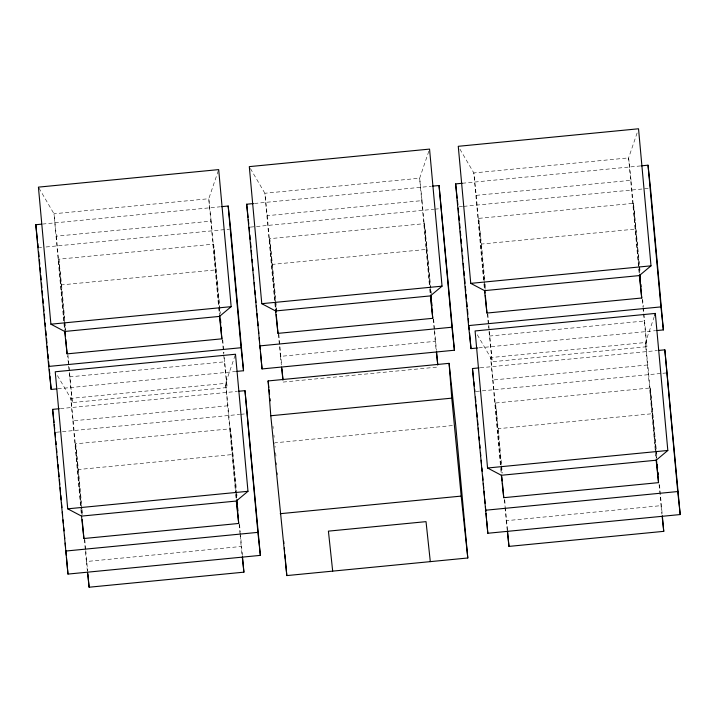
<?xml version="1.0" encoding="UTF-8"?>
<svg xmlns="http://www.w3.org/2000/svg" width="716" height="716" viewBox="0 0 716 716"><rect width="100%" height="100%" fill="white"/><g stroke="black" fill="none" stroke-linecap="round" stroke-linejoin="round"><path stroke-width="0.54" stroke-dasharray="3.58 2.69" d="M218.326 170.65L208.777 198.717L218.586 306.412M235.143 355.288L225.594 383.355L235.6 493.279M428.848 151.183L419.657 178.212L429.663 288.136M637.115 132.943L628.621 157.887L638.636 267.811M654.281 316.544L645.438 342.525L656.151 460.227M42.468 224.072L220.394 206.772M254.457 203.46L431.265 186.267M462.321 183.251L641.348 165.844M38.977 188.084L53.977 213.762L56.376 236.182L211.175 221.128L218.953 306.627M250.412 168.529L264.857 193.257L267.247 215.677L422.046 200.623L429.734 285.013M459.932 149.161L473.822 172.941L476.221 195.352L631.02 180.307L639.406 272.465M39.371 247.629L41.6 247.414M46.048 246.975L229.523 229.138M250.251 227.124L433.726 209.278M434.836 209.17L439.284 208.741M459.216 206.808L462.554 206.476M463.664 206.369L649.367 188.317M65.299 330.255L58.828 259.192L213.628 244.138L220.322 313.134M276.179 309.751L269.708 238.688L424.507 223.634L431.3 293.739M484.338 280.547L478.682 218.371L633.481 203.317L639.558 265.645M58.828 259.192L61.576 284.887L216.375 269.834M269.708 238.688L272.456 264.383L427.255 249.329M478.682 218.371L481.421 244.058L636.22 229.004M69.55 376.885L224.35 361.84L227.097 387.526L72.298 402.58L67.626 355.789M278.408 334.175L280.43 356.38L435.221 341.335L436.25 350.965M489.395 336.064L644.194 321.01L646.942 346.705L492.143 361.759L488.786 329.405M57.835 388.788L235.752 371.497M478.798 347.86L655.605 330.667M283.169 382.075L437.968 367.022M60.395 408.603L237.202 391.41M480.248 367.782L657.055 350.589M57.459 375.578L70.794 398.4L73.184 420.82L227.983 405.766L235.976 493.485M477.303 334.757L490.639 357.579L493.038 379.999L647.828 364.945L656.321 458.213M56.188 432.267L239.663 414.43M240.773 414.313L246.34 413.776M476.033 391.446L661.736 373.385M662.846 373.278L666.184 372.955M82.116 514.894L75.645 443.83L230.445 428.777L236.531 491.113M501.155 465.185L495.49 403.01L650.289 387.956L656.984 456.951M452.378 425.555L274.738 442.828L275.141 447.258M75.645 443.83L78.393 469.526L233.192 454.472M495.49 403.01L498.238 428.696L653.037 413.651M84.345 539.318L86.368 561.523L241.158 546.478L242.187 556.108M504.995 507.375L506.212 520.702L661.011 505.648L661.924 514.213M631.02 180.307L628.621 157.887L473.822 172.941L483.837 282.865M647.828 364.945L645.438 342.525L490.639 357.579L500.645 467.503M506.212 520.702L507.241 530.341M422.046 200.623L419.657 178.212L264.857 193.257L275.57 310.959M280.43 356.38L281.343 364.945M272.966 426.253L273.199 428.463M273.906 435.095L274.147 437.306M211.175 221.128L208.777 198.717L53.977 213.762L64.592 330.353M227.983 405.766L225.594 383.355L70.794 398.4L80.801 508.324M86.368 561.523L87.397 571.162M639.657 266.755L640.167 272.313M642.592 298.957L643.299 306.734M643.398 307.844L646.942 346.705M659.508 484.705L662.237 514.688M633.481 203.317L639.137 265.493M639.245 266.603L639.844 273.27M642.27 299.915L642.878 306.573M642.986 307.692L644.194 321.01M650.289 387.956L656.662 457.909M659.087 484.553L661.011 505.648M638.735 268.921L639.343 275.588M481.421 244.058L484.66 279.589M485.063 284.028L485.573 289.586M487.793 314.011L488.706 324.008M488.804 325.118L492.143 361.759M498.238 428.696L502.283 473.115M504.708 499.759L505.317 506.418M505.415 507.537L507.438 529.742M484.446 281.656L485.153 289.434M487.372 313.859L488.688 328.295M501.254 466.295L501.862 472.963M504.288 499.607L504.896 506.266M476.221 195.352L484.204 283.071M484.311 284.18L484.714 288.62M493.038 379.999L501.531 473.267M483.935 283.975L484.544 290.633M500.752 468.613L501.352 475.272M433.619 319.282L434.531 329.27M434.63 330.38L436.456 350.366M424.507 223.634L430.37 288.038M430.468 289.148L430.88 293.587M433.198 319.121L435.221 341.335M430.137 289.452L430.54 293.891M429.761 289.246L430.271 294.795M272.456 264.383L276.6 309.903M278.828 334.327L281.656 365.42M267.247 215.677L275.848 310.055M275.642 452.789L275.946 456.11M276.546 462.742L276.752 464.952M277.459 472.703L277.656 474.914M222.748 339.787L223.956 353.104M224.368 357.544L227.097 387.526M236.629 492.223L237.13 497.772M239.556 524.425L240.272 532.194M240.37 533.304L242.393 555.509M213.628 244.138L220 314.091M222.327 339.626L223.643 354.062M223.741 355.172L224.35 361.84M230.445 428.777L236.307 493.181M236.405 494.291L236.817 498.73M239.135 524.264L240.048 534.261M240.146 535.371L241.158 546.478M219.06 307.737L219.669 314.396M236.074 494.595L236.477 499.034M218.684 307.522L219.293 314.19M235.698 494.389L236.307 501.048M61.576 284.887L65.72 330.407M67.948 354.832L72.298 402.58M78.393 469.526L81.928 508.387M82.036 509.497L82.537 515.046M84.765 539.47L85.669 549.467M85.777 550.577L87.594 570.562M56.376 236.182L64.968 330.559M73.184 420.82L81.177 508.539M81.275 509.649L81.678 514.088M80.899 509.434L81.508 516.102"/><path stroke-width="1.07" d="M654.63 315.496L655.337 313.42L475.084 330.953L487.56 468.004L501.352 475.272L656.151 460.227L667.822 450.471L655.337 313.42M219.49 316.409L231.161 306.663L218.684 169.602L38.422 187.136L50.899 324.187L64.7 331.463L219.49 316.409L221.888 338.82L67.089 353.874L64.7 331.463M430.37 295.905L442.041 286.158L429.555 149.098L249.302 166.631L261.779 303.682L275.57 310.959L430.37 295.905L432.768 318.316L277.969 333.37L275.57 310.959M236.307 501.048L247.978 491.301L235.492 354.241L55.239 371.774L67.716 508.825L81.508 516.102L236.307 501.048L238.705 523.459L83.906 538.513L81.508 516.102M639.343 275.588L651.005 265.833L638.529 128.782L458.267 146.306L470.752 283.366L484.544 290.633L639.343 275.588L641.733 297.999L486.934 313.053L484.544 290.633M56.725 388.904L51.167 389.441L48.706 366.431L35.8 224.726L41.358 224.18M221.504 206.664L228.18 206.02L230.633 229.031L243.538 370.736L236.871 371.38M432.383 186.16L439.051 185.516L454.418 350.231L262.038 368.937L246.68 204.221L253.348 203.568M477.679 347.967L471.012 348.62L468.55 325.601L455.645 183.896L462.321 183.251M641.348 165.844L648.025 165.19L650.486 188.21L663.383 329.915L656.715 330.559M50.899 324.187L231.161 306.663M261.779 303.682L442.041 286.158M470.752 283.366L651.005 265.833M48.706 366.431L241.077 347.725L243.538 370.736M259.577 345.926L451.957 327.221L454.418 350.231M468.55 325.601L660.931 306.895L663.383 329.915M268.124 380.939L449.093 363.343L455.707 425.232L467.799 557.988L286.821 575.583L270.791 415.754L268.124 380.939L268.831 387.571M238.321 391.303L244.988 390.659L260.356 555.374L67.975 574.08L52.617 409.364L59.285 408.711M658.165 350.482L664.833 349.829L680.2 514.553L487.82 533.259L472.462 368.534L479.129 367.89M270.791 415.754L451.769 398.15L449.093 363.343M67.716 508.825L247.978 491.301M487.56 468.004L667.822 450.471M280.207 513.694L461.185 496.098L467.799 557.988M501.352 475.272L503.751 497.692L658.55 482.638L656.429 459.323M65.514 551.069L257.894 532.364L260.356 555.374M485.367 510.248L677.739 491.543L680.2 514.553M87.504 572.227L89.106 587.218L243.905 572.165L242.491 556.618M507.358 531.406L508.96 546.398L663.75 531.344L662.336 515.797M656.151 460.227L658.55 482.638M662.148 516.352L663.75 531.344M455.645 183.896L457.166 198.144M457.408 200.337L457.873 204.722M472.462 368.534L473.634 379.498M473.867 381.691L474.332 386.067M474.681 389.361L474.923 391.554M436.366 352.039L437.745 364.883M430.307 561.63L426.029 521.642L328.411 531.138L332.68 571.126M281.567 367.084L282.945 379.936M269.064 389.781L269.538 394.203M270.013 398.624L270.245 400.835M246.68 204.221L248.085 217.369M248.318 219.561L248.783 223.947M242.303 557.182L243.905 572.165M35.8 224.726L37.554 241.158M37.787 243.35L38.261 247.736M52.617 409.364L54.022 422.512M54.255 424.704L54.72 429.09M451.769 398.15L461.185 496.098M648.025 165.19L660.931 306.895M664.833 349.829L677.739 491.543M640.05 275.49L640.453 279.929M640.856 284.368L641.062 286.588M657.27 464.568L657.574 467.897M657.977 472.345L658.174 474.565M639.612 274.684L641.733 297.999M507.537 530.851L508.96 546.398M484.911 290.848L485.117 293.068M485.323 295.287L486.934 313.053M501.827 476.596L502.238 481.036M502.435 483.255L503.751 497.692M458.204 208.016L458.607 212.446M458.911 215.767L459.314 220.197M459.618 223.517L460.021 227.948M460.325 231.268L460.728 235.698M461.032 239.019L461.435 243.449M461.838 247.87L462.142 251.191M462.545 255.621L462.84 258.941M463.243 263.372L463.655 267.802M463.95 271.122L464.353 275.553M464.657 278.873L465.06 283.303M465.364 286.624L465.767 291.045M466.071 294.374L466.474 298.796M466.778 302.116L467.181 306.546M467.485 309.867L467.888 314.297M468.291 318.727L468.586 322.048M468.998 326.478L469.293 329.799M469.598 333.119L471.012 348.62M475.424 397.085L475.827 401.515M476.131 404.835L476.534 409.266M476.838 412.586L477.241 417.016M477.536 420.337L477.948 424.767M478.243 428.087L478.646 432.509M479.049 436.939L479.353 440.259M479.756 444.69L480.06 448.01M480.463 452.44L480.767 455.761M481.17 460.191L481.474 463.512M481.877 467.942L482.181 471.262M482.584 475.692L482.987 480.114M483.291 483.434L483.694 487.865M483.989 491.185L484.392 495.615M484.696 498.936L485.099 503.366M485.403 506.686L485.806 511.117M486.012 513.327L486.513 518.867M486.719 521.078L487.82 533.259M439.051 185.516L451.957 327.221M436.554 351.475L437.771 364.802M431.077 295.806L431.381 299.136M431.685 302.465L431.99 305.804M432.392 310.243L432.598 312.462M430.638 295.001L432.768 318.316M281.961 368.749L282.972 379.856M275.848 310.055L276.045 312.274M276.251 314.494L277.969 333.37M283.697 541.287L283.903 543.507M284.306 547.928L284.61 551.248M284.905 554.569L285.317 558.99M285.514 561.201L286.821 575.583M249.132 227.232L249.535 231.662M249.839 234.982L250.242 239.412M250.546 242.733L250.949 247.154M251.253 250.484L251.656 254.905M252.059 259.335L252.363 262.656M252.766 267.086L253.07 270.406M253.473 274.837L253.777 278.157M254.18 282.587L254.583 287.009M254.878 290.338L255.281 294.759M255.585 298.08L255.988 302.51M256.292 305.83L256.695 310.261M256.999 313.581L257.402 318.011M257.706 321.332L258.109 325.762M258.512 330.192L258.816 333.513M259.219 337.934L259.523 341.264M259.926 345.685L260.221 349.005M260.526 352.335L262.038 368.937M228.18 206.02L241.077 347.725M244.988 390.659L257.894 532.364M220.51 319.64L220.805 322.97M221.217 327.418L221.414 329.637M236.915 499.84L237.318 504.279M237.623 507.617L237.927 510.947M238.33 515.386L238.535 517.605M219.767 315.505L221.888 338.82M236.575 500.144L238.705 523.459M87.898 573.892L89.106 587.218M65.067 331.669L65.469 336.108M65.774 339.438L67.089 353.874M82.188 519.637L83.906 538.513M38.664 252.166L39.067 256.588M39.371 259.917L39.774 264.338M40.078 267.659L40.481 272.089M40.776 275.409L41.179 279.84M41.483 283.16L41.886 287.59M42.19 290.911L42.593 295.341M42.897 298.661L43.3 303.092M43.604 306.412L44.007 310.842M44.311 314.163L44.714 318.584M45.117 323.014L45.421 326.335M45.824 330.765L46.227 335.195M46.522 338.516L46.925 342.946M47.229 346.267L47.632 350.697M47.936 354.017L48.339 358.439M48.643 361.768L49.046 366.189M49.35 369.51L49.753 373.94M49.95 376.16L51.167 389.441M55.069 432.375L55.472 436.805M55.884 441.235L56.179 444.555M56.582 448.977L56.886 452.306M57.289 456.727L57.593 460.048M57.996 464.478L58.399 468.908M58.703 472.229L59.106 476.659M59.41 479.98L59.813 484.41M60.117 487.73L60.52 492.161M60.815 495.481L61.218 499.902M61.522 503.232L61.925 507.653M62.328 512.083L62.632 515.404M63.035 519.834L63.339 523.154M63.742 527.585L64.046 530.905M64.449 535.335L64.753 538.656M65.156 543.086L65.559 547.507M65.863 550.828L66.266 555.258M66.463 557.478L67.975 574.08"/></g></svg>
